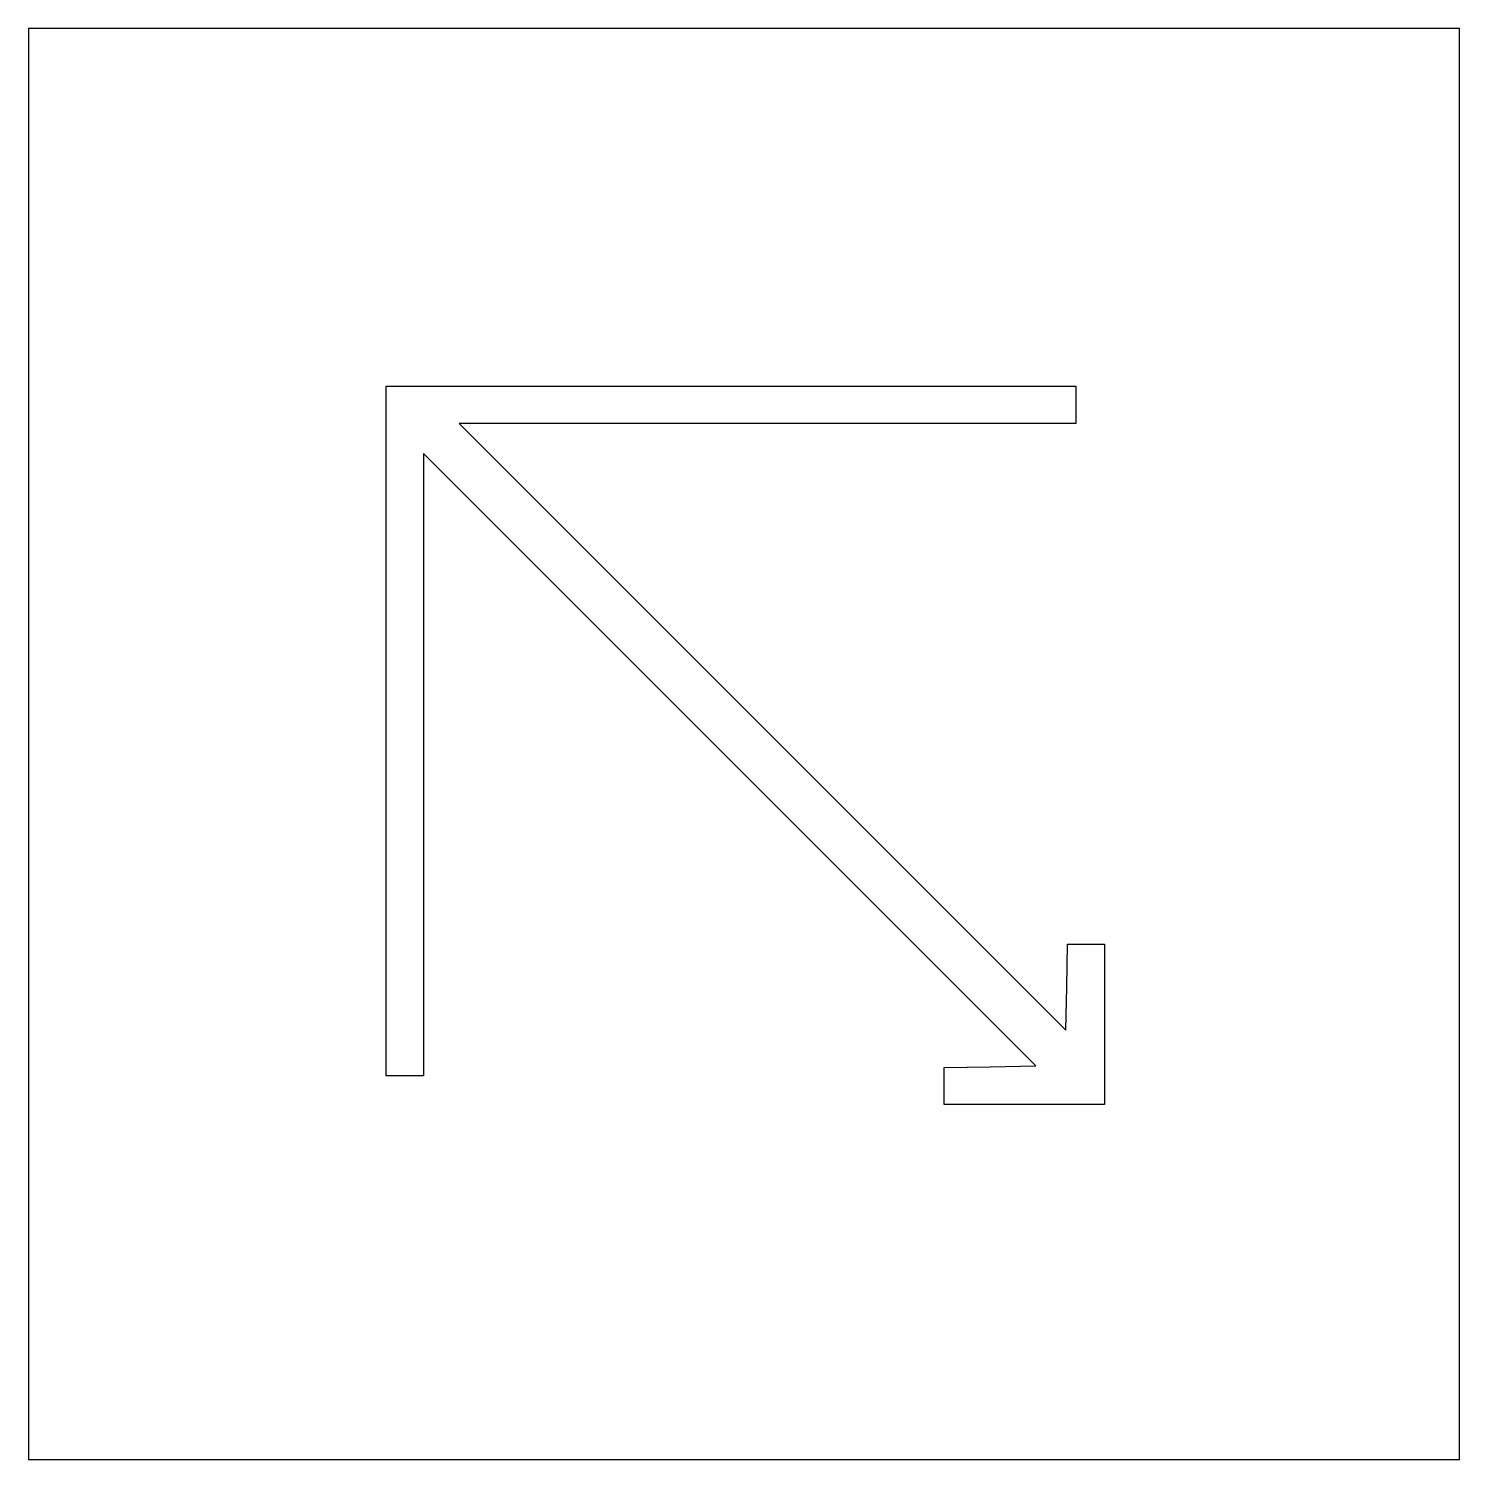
# Model space of a CAD drawing. Extents: x 0 to 500, y 0 to 500.
import ezdxf

# ---------------------------------------------------------------- set-up
doc = ezdxf.new("R2010")
doc.units = 0

msp = doc.modelspace()

# ---------------------------------------------------------------- linework, layer by layer
for points in [[(0, 250), (0, 0), (250, 0), (500, 0), (500, 250), (500, 500), (250, 500), (0, 500)], [(366, 368.5), (366, 362), (258.251769, 362), (150.503538, 362), (256.501769, 255.996128), (362.5, 149.992255), (362.776046, 164.996128), (363.052092, 180), (369.526046, 180), (376, 180), (376, 152), (376, 124), (348, 124), (320, 124), (320, 130.475229), (320, 136.950457), (336.003651, 137.225229), (352.007302, 137.5), (245.003651, 244.498248), (138, 351.496495), (138, 242.748248), (138, 134), (131.5, 134), (125, 134), (125, 254.5), (125, 375), (245.5, 375), (366, 375)]]:
    msp.add_lwpolyline(points, close=True)

doc.saveas('drawing.dxf')
